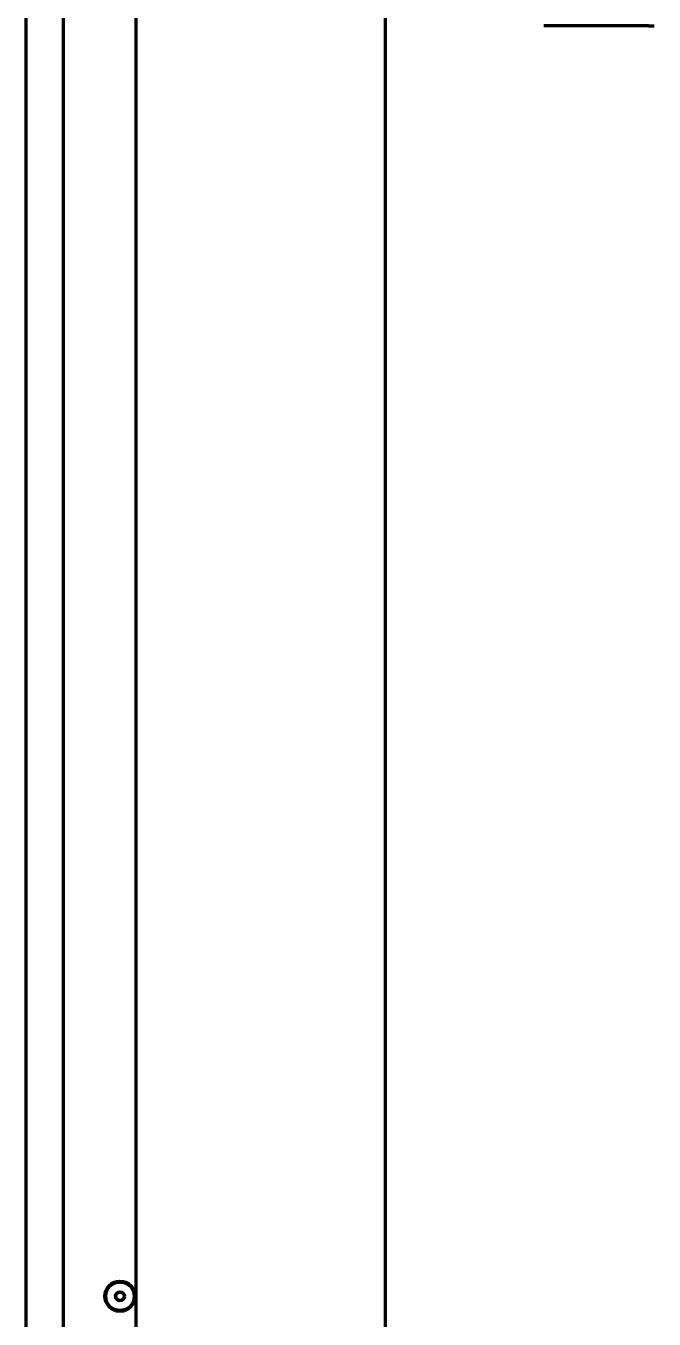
# Model space of a CAD drawing. Header units: inches. Extents: x -2983 to 7024, y 422 to 5529.
# Drawn here: x 5213.2 to 5389.7, y 2595.9 to 2959.1 of the extents above; entities that cross this region are included whole.
import ezdxf

# ---------------------------------------------------------------- set-up
doc = ezdxf.new("R2010")
doc.units = ezdxf.units.IN

msp = doc.modelspace()

# ---------------------------------------------------------------- linework, layer by layer
at = {"linetype": 'Continuous', "lineweight": 70}
for p, q in [((5213.23, 3937.29), (5213.23, 2272.09)), ((5244.23, 2297.89), (5244.23, 3935.89)), ((5314.23, 2287.89), (5314.23, 3935.89)), ((5223.75, 3885.94), (5223.75, 2538.64)), ((5375.77, 2959.14), (5358.73, 2959.14)), ((5376.71, 2959.14), (5375.77, 2959.14)), ((5384.55, 2959.14), (5376.71, 2959.14)), ((5388.13, 2959.14), (5384.55, 2959.14)), ((5388.13, 2959.14), (5389.73, 2959.14))]:
    msp.add_line(p, q, dxfattribs=at)
for centre, radius in [((5239.68, 2602.34), 4.25), ((5239.68, 2602.31), 4), ((5239.68, 2602.31), 1.25), ((5239.68, 2602.31), 1.15)]:
    msp.add_circle(centre, radius, dxfattribs=at)

doc.saveas('drawing.dxf')
